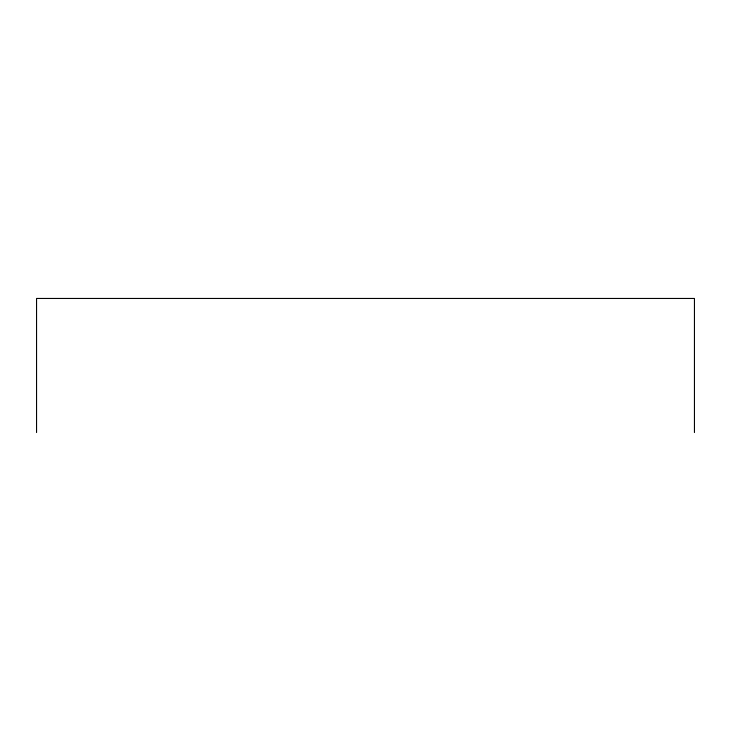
<?xml version="1.0" encoding="UTF-8"?>
<svg xmlns="http://www.w3.org/2000/svg" width="731" height="731" viewBox="0 0 731 731"><rect width="100%" height="100%" fill="white"/><g stroke="black" fill="none" stroke-linecap="round" stroke-linejoin="round"><path stroke-width="1.1" d="M694.45 432.542L694.45 298.458L36.55 298.458L36.55 432.542"/></g></svg>
